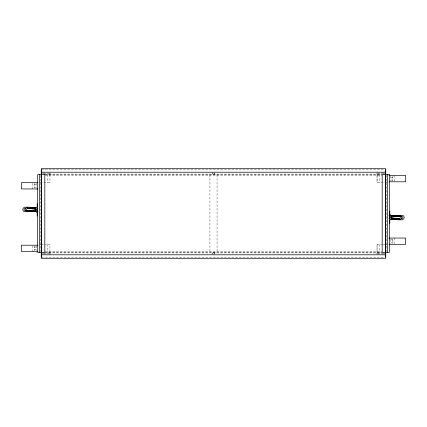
<?xml version="1.0" encoding="UTF-8"?>
<svg xmlns="http://www.w3.org/2000/svg" width="427" height="427" viewBox="0 0 427 427"><rect width="100%" height="100%" fill="white"/><g stroke="black" fill="none" stroke-linecap="round" stroke-linejoin="round"><path stroke-width="0.32" stroke-dasharray="2.13 1.6" d="M42.551 254.289L42.551 253.131M43.186 254.289L43.186 253.131M44.461 254.289L44.461 253.131M45.102 254.289L45.102 253.131M47.573 254.289L47.573 253.131M48.208 254.289L48.208 253.131M49.484 254.289L49.484 253.131M50.124 254.289L50.124 253.131M212.23 254.257L212.23 253.099M212.865 254.257L212.865 253.099M214.14 254.257L214.14 253.099M214.781 254.257L214.781 253.099M376.886 254.289L376.886 253.131M377.521 254.289L377.521 253.131M378.797 254.289L378.797 253.131M379.438 254.289L379.438 253.131M381.909 254.289L381.909 253.131M382.544 254.289L382.544 253.131M383.82 254.289L383.82 253.131M384.46 254.289L384.46 253.131M41.606 169.85L384.727 169.85M45.251 174.093L381.749 174.093M45.251 174.654L381.749 174.654M45.251 175.545L381.749 175.545M390.881 177.221L392.488 177.221L392.488 180.034L390.881 180.034M40.042 182.692L49.959 182.692M386.958 182.692L377.041 182.692L377.041 174.654M36.119 184.453L34.512 184.453L34.512 187.266L36.119 187.266M390.881 239.734L392.488 239.734L392.488 242.547L390.881 242.547M40.042 244.308L40.789 244.308M41.254 244.308L43.784 244.308M44.419 244.308L49.959 244.308L49.932 252.346M382.581 244.308L377.041 244.308L377.041 252.346M383.216 244.308L385.746 244.308M386.211 244.308L386.958 244.308M36.119 246.966L34.512 246.966L34.512 249.779L36.119 249.779M45.251 251.455L381.749 251.455M45.113 252.346L381.887 252.346M45.251 252.907L381.749 252.907M41.606 257.15L384.727 257.15M394.794 175.545L394.794 181.171M394.794 238.058L394.794 243.684M392.189 176.17L392.189 181.171M392.189 239.307L392.189 243.684M390.881 176.17L390.881 181.171M390.881 239.307L390.881 243.684M386.675 175.316L386.675 251.684M384.642 174.093L381.711 174.093M384.642 252.907L381.711 252.907M384.46 172.711L384.46 173.869M383.82 172.711L383.82 173.869M382.544 172.711L382.544 173.869M381.909 172.711L381.909 173.869M379.763 174.654L379.763 182.692M379.763 244.308L379.763 252.346M379.619 174.093L376.689 174.093M379.619 252.907L376.689 252.907M379.438 172.711L379.438 173.869M378.797 172.711L378.797 173.869M377.521 172.711L377.521 173.869M377.068 174.654L377.068 182.692M377.068 244.308L377.068 252.346M376.886 172.711L376.886 173.869M217.071 174.654L217.071 252.346M214.962 174.093L212.038 174.093M214.962 252.875L212.038 252.875M214.781 172.711L214.781 173.869M214.14 172.711L214.14 173.869M212.865 172.711L212.865 173.869M212.23 172.711L212.23 173.869M209.924 174.654L209.924 252.346M50.306 174.093L47.376 174.093M50.306 252.907L47.376 252.907M50.124 172.711L50.124 173.869M49.959 174.654L49.932 182.692M49.484 172.711L49.484 173.869M48.208 172.711L48.208 173.869M47.573 172.711L47.573 173.869M47.237 174.654L47.237 182.692M47.237 244.308L47.237 252.346M45.283 174.093L42.353 174.093M45.283 252.907L42.353 252.907M45.102 172.711L45.102 173.869M44.461 172.711L44.461 173.869M43.186 172.711L43.186 173.869M42.551 172.711L42.551 173.869M40.325 175.316L40.325 251.684M36.119 183.316L36.119 187.693M36.119 245.829L36.119 250.83M34.811 183.316L34.811 187.693M34.811 245.829L34.811 250.83M32.206 183.316L32.206 188.942M32.206 245.829L32.206 251.455"/><path stroke-width="0.64" d="M37.181 215.955L37.181 212.811L35.201 210.911L35.201 208.718M35.889 209.294L35.889 210.335L36.935 211.386L37.982 211.386M391.111 217.706L391.111 216.665L390.064 215.614L389.018 215.614M391.799 218.282L391.799 216.089L389.819 214.189L389.819 211.045M35.596 208.339L37.181 206.823L37.181 203.679M391.404 218.661L389.819 220.177L389.819 223.321M37.491 210.42L36.855 210.794L37.016 211.509L37.747 211.584M389.509 216.58L390.145 216.206L389.984 215.491L389.253 215.416M25.348 208.232L24.174 208.894L24.029 209.625L24.83 210.506L33.792 210.442M401.652 218.768L402.826 218.106L402.971 217.375L402.17 216.494L393.208 216.558M36.935 208.248L37.982 208.248M390.064 218.752L389.018 218.752M35.873 207.89L27.728 207.1L25.679 208.109L25.326 209.764L26.084 211.194L27.664 211.755L35.222 211.381L35.169 210.228L27.835 210.586L26.896 210.255L26.693 208.899L27.942 208.28L37.523 209.214L36.839 209.161M390.161 217.839L389.477 217.786L399.058 218.72L400.307 218.101L400.104 216.745L399.165 216.414L391.831 216.772L391.778 215.619L399.336 215.245L400.916 215.806L401.674 217.236L401.321 218.891L399.272 219.9L391.127 219.11M35.729 211.589L24.739 211.669L23.426 211.157L22.786 209.78L23.111 208.136L24.969 207.095L28.406 207.325M391.271 215.411L402.261 215.331L403.574 215.843L404.214 217.22L403.889 218.864L402.031 219.905L398.594 219.675M41.254 172.198L385.746 172.198M389.008 175.545L405.65 175.545L405.65 181.795L389.008 181.795M37.992 182.692L21.35 182.692L21.35 188.942L37.992 188.942M389.008 238.058L405.65 238.058L405.65 244.308L389.008 244.308M37.992 245.205L21.35 245.205L21.35 251.455L37.992 251.455M41.254 254.802L385.746 254.802M391.927 217.978L399.992 218.635M391.159 219.072L397.356 219.574M29.644 207.426L35.841 207.928M27.008 208.365L35.073 209.022M391.778 215.619L391.831 216.772M35.222 211.381L35.169 210.228M387.567 174.654L387.62 252.346M385.746 174.654L385.746 168.713L41.254 168.713L41.254 174.654M385.746 252.346L385.746 258.287L41.254 258.287L41.254 252.346M385.613 174.654L385.613 252.346M385.56 174.654L385.56 252.346M385.394 169.85L385.394 175.182M385.394 251.818L385.394 257.15M41.606 169.85L41.606 175.182M41.606 251.818L41.606 257.15M41.44 174.654L41.44 252.346M41.387 174.654L41.387 252.346M39.38 174.654L39.433 252.346M44.824 174.654L37.549 174.654L37.549 252.346L44.824 252.346L44.824 174.654M389.451 174.654L382.176 174.654L382.176 252.346L389.451 252.346L389.451 174.654"/></g></svg>
